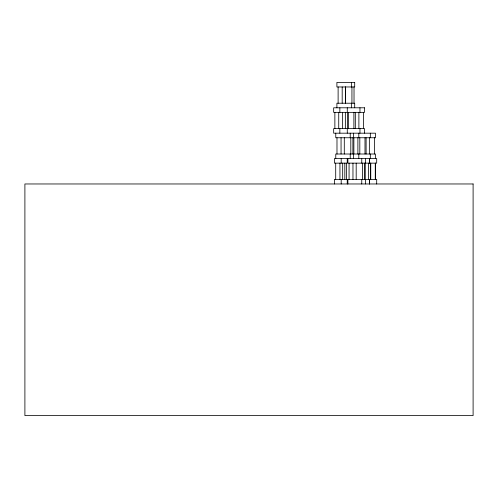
<?xml version="1.0" encoding="UTF-8"?>
<svg xmlns="http://www.w3.org/2000/svg" width="498" height="498" viewBox="0 0 498 498"><rect width="100%" height="100%" fill="white"/><g stroke="black" fill="none" stroke-linecap="round" stroke-linejoin="round"><path stroke-width="0.75" d="M376.687 183.967L376.7 179.398L347.89 179.398L347.89 183.967M375.486 158.576L375.486 154.007L335.764 154.007L335.764 158.576M375.33 163.145L375.33 179.398M375.324 163.145L375.324 179.398M374.515 137.753L374.515 154.007M370.761 163.145L370.755 179.398M370.437 163.145L370.444 179.398M370.325 133.184L370.325 137.753M370.325 154.007L370.325 158.576M369.528 158.576L369.528 163.145M369.528 179.398L369.528 183.967M369.354 137.753L369.354 154.007M369.385 158.576L369.379 163.145M369.385 179.398L369.379 183.967M368.495 163.145L368.495 179.398M366.111 137.753L366.111 154.007M365.576 158.576L365.576 163.145M365.576 179.398L365.576 183.967M365.065 163.145L365.065 179.398M364.997 137.753L364.997 154.007M364.81 163.145L364.81 179.398M364.53 133.184L364.53 128.615L333.666 128.615L333.666 133.184L375.486 133.184L375.486 137.753L335.764 137.753L335.764 133.184M363.459 112.361L363.459 128.615M362.426 163.145L362.426 179.398M361.76 158.576L361.76 163.145M361.76 179.398L361.76 183.967M359.961 107.792L359.961 112.361M359.961 128.615L359.961 133.184M359.817 137.753L359.817 154.007M358.89 112.361L358.89 128.615M358.809 133.184L358.809 137.753M358.809 154.007L358.809 158.576M357.888 137.753L357.888 154.007M356.188 163.145L356.188 179.398M355.323 112.361L355.323 128.615M354.694 107.792L354.694 103.217L336.897 103.217L336.897 107.792M354.022 86.969L354.022 103.217M353.885 112.361L353.885 128.615M353.873 137.753L353.873 154.007M353.561 133.184L353.561 137.753M353.561 154.007L353.561 158.576M352.964 163.145L352.964 179.398M352.889 137.753L352.889 154.007M351.937 86.969L351.937 103.217M351.364 82.394L351.364 86.969M351.364 103.217L351.364 107.792M350.804 137.753L350.804 154.007M350.231 133.184L350.231 137.753M350.231 154.007L350.231 158.576M349.061 163.145L349.061 179.398M348.177 112.361L348.177 128.615M347.89 158.576L347.89 163.145L376.7 163.145L376.687 158.576L334.401 158.576L334.401 163.145L347.243 163.145L347.243 158.576M347.803 112.361L347.803 128.615M347.274 107.792L347.274 112.361M347.274 128.615L347.274 133.184M347.243 183.967L347.243 179.398L334.401 179.398L334.401 183.967M346.527 163.145L346.527 179.398M345.519 86.969L345.519 103.217M345.425 86.969L345.425 103.217M345.357 112.361L345.357 128.615M344.821 163.145L344.821 179.398M344.292 137.753L344.292 154.007M342.674 163.145L342.674 179.398M342.636 112.361L342.636 128.615M342.188 86.969L342.188 103.217M341.192 158.576L341.192 163.145M341.192 179.398L341.192 183.967M341.055 137.753L341.055 154.007M339.848 107.792L339.848 112.361M339.848 128.615L339.848 133.184M339.947 163.145L339.947 179.398M338.733 112.361L338.733 128.615M338.117 86.969L338.117 103.217M336.984 137.753L336.984 154.007M335.708 163.145L335.708 179.398M334.868 112.361L334.868 128.615M354.694 82.394L336.897 82.394L336.897 86.969L354.694 86.969L354.694 82.394M364.53 107.792L333.666 107.792L333.666 112.361L364.53 112.361L364.53 107.792M473.1 183.967L24.9 183.967L24.9 415.606L473.1 415.606L473.1 183.967"/></g></svg>
